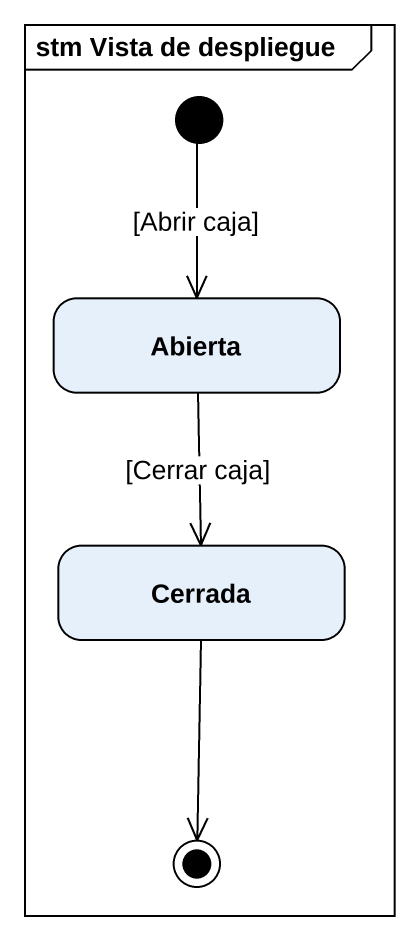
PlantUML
@startuml
mainframe stm Vista de despliegue
hide empty description
state Abierta
state Cerrada
[*] --> Abierta : [Abrir caja]
Abierta --> Cerrada : [Cerrar caja]
Cerrada --> [*]
@enduml
